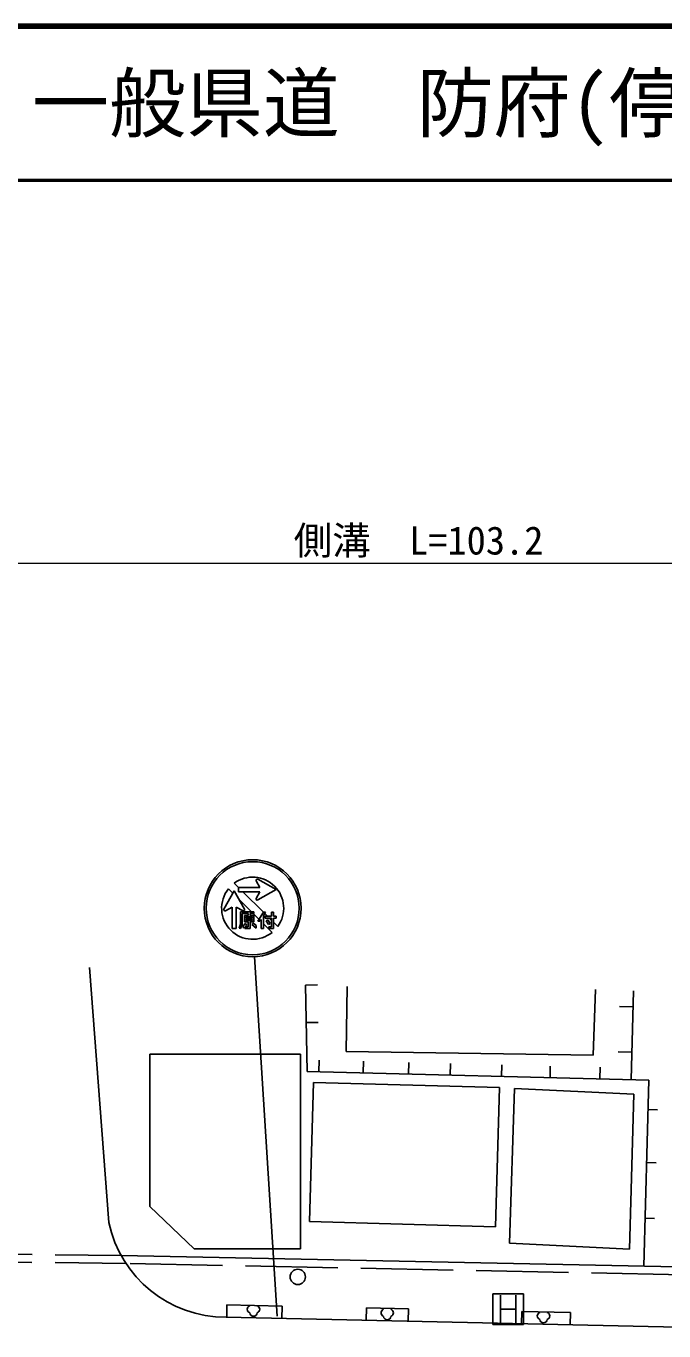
# Model space of a CAD drawing. Units: millimetres, scale not verified. Extents: x 40000 to 680000, y 20000 to 380000.
# Drawn here: x 216345 to 257799, y 295236 to 380000 of the extents above; entities that cross this region are included whole.
import ezdxf
from ezdxf.enums import TextEntityAlignment as Align

# ---------------------------------------------------------------- set-up
doc = ezdxf.new("R2010")
doc.units = ezdxf.units.MM
doc.header["$LTSCALE"] = 1000
doc.linetypes.add('DASHED', pattern=[7.5, 6, -1.5])
for name, color, linetype, lineweight in [('M-BGD', 7, 'Continuous', 25), ('M-BGD-EXST', 7, 'Continuous', 25), ('M-STR-HTXT', 7, 'Continuous', 13), ('M-STR-STRC', 7, 'Continuous', 25), ('M-TTL', 2, 'Continuous', 140), ('M-TTL-LINE', 7, 'Continuous', 50), ('M-TTL-TXT', 7, 'Continuous', 13)]:
    doc.layers.add(name, color=color, linetype=linetype, lineweight=lineweight)
doc.styles.add('ＭＳ ゴシック', font='')
doc.styles.get('ＭＳ ゴシック').set_extended_font_data('MS Gothic')

msp = doc.modelspace()

# ---------------------------------------------------------------- linework, layer by layer
at = {"layer": 'M-BGD'}
for p, q in [((220460, 318844), (221723, 302287)), ((234508, 317703), (235280, 317717)), ((234508, 317703), (234610, 312087)), ((237212, 317619), (237155, 313381)), ((253204, 313155), (253346, 317421)), ((255827, 317336), (255666, 311555)), ((254915, 316303), (255798, 316278)), ((234553, 315267), (235324, 315281)), ((224396, 313207), (224396, 303315)), ((224396, 313207), (234176, 313207)), ((234176, 313207), (234176, 300562)), ((235387, 312823), (235368, 312068)), ((237155, 313381), (253204, 313155)), ((254833, 313368), (255716, 313344)), ((234610, 312087), (256819, 311526)), ((238276, 312750), (238257, 311995)), ((241222, 312676), (241203, 311920)), ((243923, 312607), (243903, 311852)), ((247257, 312523), (247238, 311768)), ((250416, 312443), (250397, 311688)), ((253647, 312361), (253628, 311606)), ((234763, 302334), (235014, 311375)), ((235014, 311375), (247104, 311040)), ((256819, 311526), (256483, 299439)), ((247104, 311040), (246852, 301998)), ((247761, 300944), (248089, 310988)), ((248089, 310988), (255839, 310616)), ((255839, 310616), (255556, 300551)), ((256766, 309624), (257382, 309607)), ((256670, 306178), (257287, 306161)), ((224396, 303315), (227259, 300562)), ((234763, 302334), (246852, 301998)), ((256570, 302556), (257186, 302539)), ((255556, 300551), (247761, 300944)), ((274054, 299082), (222524, 300128)), ((227259, 300562), (234176, 300562)), ((229383, 296130), (229401, 296927)), ((232981, 296847), (229401, 296927)), ((232964, 296051), (232981, 296847)), ((238458, 295929), (238475, 296726)), ((241202, 296665), (238475, 296726)), ((229341, 296131), (269700, 295236)), ((241184, 295868), (241202, 296665)), ((248553, 295705), (248570, 296502)), ((251722, 296432), (248570, 296502)), ((251704, 295635), (251722, 296432))]:
    msp.add_line(p, q, dxfattribs=at)
at = {"layer": 'M-BGD', "linetype": 'DASHED'}
for p, q in [((210739, 300254), (222524, 300128)), ((210728, 299754), (222829, 299622)), ((274093, 298581), (222514, 299628))]:
    msp.add_line(p, q, dxfattribs=at)
at = {"layer": 'M-BGD'}
msp.add_arc((229298, 303869), 7738, 191.79592, 270.32249, dxfattribs=at)
at = {"layer": 'M-BGD-EXST'}
for p, q in [((246678, 297653), (246678, 295653)), ((248678, 297653), (246678, 297653)), ((247178, 297553), (247178, 295753)), ((248178, 295753), (248178, 297553)), ((248678, 295653), (248678, 297653)), ((247178, 296653), (248178, 296653)), ((246678, 295653), (248678, 295653))]:
    msp.add_line(p, q, dxfattribs=at)
msp.add_circle((234004, 298745), 500, dxfattribs=at)
for centre, start, end in [((230962, 296641), 109.56481, 250.43519), ((231284, 296641), 289.56481, 70.43519), ((231123, 296426), 183.27315, 356.72685), ((239656, 296410), 109.56481, 250.43519), ((239817, 296195), 183.27315, 356.72685), ((239978, 296410), 289.56481, 70.43519), ((249815, 296213), 109.56481, 250.43519), ((249976, 295998), 183.27315, 356.72685), ((250137, 296213), 289.56481, 70.43519)]:
    msp.add_arc(centre, 243, start, end, dxfattribs=at)
at = {"layer": 'M-STR-HTXT'}
msp.add_line((188494, 345121), (291665, 345121), dxfattribs=at)
at = {"layer": 'M-STR-STRC'}
for p, q in [((229200, 322633), (229870, 323829)), ((229499, 323958), (229783, 323674)), ((230541, 322633), (229870, 323829)), ((229878, 324320), (230161, 324037)), ((230161, 324037), (231530, 324037)), ((230161, 324037), (230161, 323765)), ((231302, 324475), (231530, 324037)), ((231401, 324572), (232598, 323901)), ((231401, 323230), (232598, 323901)), ((230161, 323765), (231530, 323765)), ((230181, 323276), (231006, 322451)), ((230433, 323765), (231766, 322431)), ((231302, 323327), (231530, 323765)), ((229297, 322533), (229734, 322762)), ((229734, 321369), (229734, 322762)), ((230444, 322533), (230006, 322762)), ((230006, 321369), (230006, 322762)), ((230285, 322451), (231147, 322451)), ((230285, 322451), (230285, 321650)), ((230394, 322360), (230394, 321650)), ((230394, 322360), (230789, 322360)), ((230530, 322229), (230789, 322229)), ((230530, 322229), (230530, 321812)), ((230621, 322138), (231056, 322138)), ((230621, 322138), (230621, 322051)), ((230789, 322360), (230789, 322229)), ((230908, 322360), (231147, 322360)), ((230908, 322360), (230908, 322229)), ((230908, 322229), (231147, 322229)), ((231056, 322138), (231056, 322051)), ((231096, 322360), (231479, 321977)), ((231147, 322360), (231147, 322451)), ((231147, 322229), (231147, 321812)), ((231769, 322436), (231398, 321849)), ((231913, 322436), (231768, 322206)), ((231768, 322206), (231768, 321369)), ((231913, 322436), (231769, 322436)), ((231854, 322343), (232028, 322169)), ((231886, 322169), (231886, 322051)), ((231886, 322169), (232301, 322169)), ((232420, 322436), (232301, 322436)), ((232301, 322436), (232301, 322169)), ((232420, 322436), (232420, 322169)), ((232420, 322169), (232598, 322169)), ((232598, 322169), (232598, 322051)), ((229734, 321369), (230006, 321369)), ((230285, 321650), (230196, 321398)), ((230285, 321369), (230196, 321398)), ((230394, 321650), (230285, 321369)), ((230582, 321695), (230434, 321517)), ((230434, 321517), (230493, 321398)), ((230700, 321606), (230493, 321398)), ((230530, 321812), (230789, 321812)), ((230611, 321487), (230552, 321369)), ((230908, 321369), (230552, 321369)), ((230582, 321695), (230700, 321606)), ((230789, 321487), (230611, 321487)), ((230621, 322051), (231056, 322051)), ((230621, 321960), (231056, 321960)), ((230621, 321960), (230621, 321902)), ((230621, 321902), (231056, 321902)), ((230789, 321812), (230789, 321487)), ((230908, 321812), (231147, 321812)), ((230908, 321812), (230908, 321369)), ((231026, 321636), (231115, 321725)), ((231026, 321636), (231293, 321398)), ((231056, 321960), (231056, 321902)), ((231115, 321725), (231293, 321576)), ((231293, 321576), (231293, 321398)), ((231398, 321849), (231542, 321849)), ((231619, 321972), (231542, 321849)), ((231567, 321889), (231619, 321837)), ((231619, 321972), (231619, 321369)), ((231619, 321369), (231768, 321369)), ((231768, 321689), (232336, 321121)), ((231886, 322051), (232301, 322051)), ((232060, 321944), (231946, 321873)), ((231946, 321873), (232094, 321636)), ((232060, 321944), (232208, 321707)), ((232208, 321707), (232094, 321636)), ((232123, 321487), (232123, 321369)), ((232301, 321487), (232123, 321487)), ((232123, 321369), (232420, 321369)), ((232147, 322051), (232301, 321896)), ((232301, 322051), (232301, 321487)), ((232420, 322051), (232598, 322051)), ((232420, 322051), (232420, 321369)), ((232420, 321778), (232698, 321499)), ((232665, 296200), (231185, 319546))]:
    msp.add_line(p, q, dxfattribs=at)
for radius in [3150, 3024]:
    msp.add_circle((231072, 322694), radius, dxfattribs=at)
for centre, radius, start, end in [((231072, 322694), 2018, 323.68914, 126.31086), ((231072, 322694), 2018, 141.2376, 308.7624), ((231366, 324508), 72.6, 60.72604, 207.60398), ((231366, 323294), 72.6, 152.39602, 299.27396), ((229263, 322598), 72.6, 150.72604, 297.60398), ((230478, 322598), 72.6, 242.39602, 29.27396)]:
    msp.add_arc(centre, radius, start, end, dxfattribs=at)
at = {"layer": 'M-TTL'}
msp.add_line((680000, 380000), (40000, 380000), dxfattribs=at)
at = {"layer": 'M-TTL-LINE'}
msp.add_line((40000, 370000), (680000, 370000), dxfattribs=at)

# ---------------------------------------------------------------- texts
at = {"layer": 'M-STR-HTXT', "style": 'ＭＳ ゴシック'}
msp.add_text('側溝\u3000L=103.2', height=1833, dxfattribs=at).set_placement((241852, 345121), align=Align.BOTTOM_CENTER)
at = {"layer": 'M-TTL-TXT', "style": 'ＭＳ ゴシック'}
msp.add_text('一般県道\u3000防府(停)向島線', height=3666, dxfattribs=at).set_placement((216734, 375000), align=Align.MIDDLE_LEFT)

doc.saveas('drawing.dxf')
